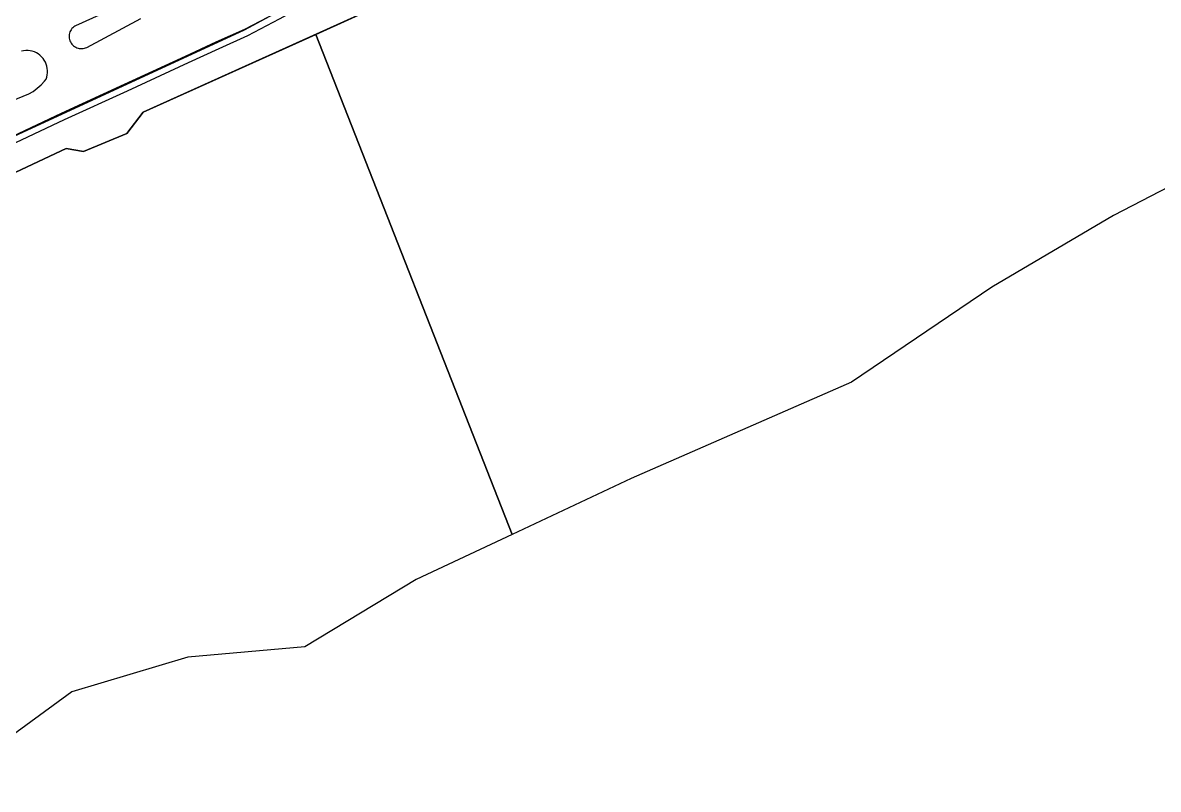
# Model space of a CAD drawing. Header units: millimetres. Extents: x 676447 to 689606, y 7455628 to 7463967.
# Drawn here: x 687214.4 to 687598.8, y 7458938.4 to 7459198 of the extents above; entities that cross this region are included whole.
import ezdxf

# ---------------------------------------------------------------- set-up
doc = ezdxf.new("R2010")
doc.units = ezdxf.units.MM
doc.header["$LTSCALE"] = 0.1
doc.header["$MEASUREMENT"] = 0
for name, color, linetype in [('MUB_AC_GEOGRAFICO', 7, 'Continuous'), ('MUB_MEIOFIO', 7, 'Continuous'), ('MUB_OBRA_ARTE', 7, 'Continuous'), ('MUB_QUADRAS', 7, 'Continuous')]:
    doc.layers.add(name, color=color, linetype=linetype)

msp = doc.modelspace()

# ---------------------------------------------------------------- linework, layer by layer
at = {"layer": 'MUB_AC_GEOGRAFICO', "linetype": 'Continuous'}
for points in [[(687633.95, 7459158.77), (687583.64, 7459132.72), (687542.43, 7459108.4), (687494.94, 7459076.23), (687420.37, 7459043.67), (687380.12, 7459024.73), (687313.58, 7459193.99), (687338.04, 7459205), (687343.65, 7459203.26), (687361.15, 7459210.87), (687363.15, 7459216.22), (687446.29, 7459253.24), (687452.86, 7459252.05), (687468.49, 7459259.13), (687469.96, 7459264.07), (687541.89, 7459295.36), (687547.1, 7459292.42), (687564.6, 7459300.03), (687567.81, 7459306.44), (687645.89, 7459340.14)], [(687154.47, 7459120.23), (687229.1, 7459155.4), (687234.97, 7459154.33), (687249.67, 7459160.47), (687255.15, 7459167.68), (687313.58, 7459193.99), (687380.12, 7459024.73), (687347.57, 7459009.42), (687309.89, 7458986.66), (687270.25, 7458983.13), (687231.01, 7458971.37), (687185.87, 7458938.42)]]:
    msp.add_lwpolyline(points, dxfattribs=at)
at = {"layer": 'MUB_MEIOFIO', "linetype": 'Continuous'}
for points in [[(687251.75, 7459205.76), (687232.26, 7459196.94), (687232.02, 7459196.8), (687231.67, 7459196.55), (687231.34, 7459196.26), (687231.05, 7459195.94), (687230.79, 7459195.59), (687230.58, 7459195.22), (687230.4, 7459194.82), (687230.26, 7459194.41), (687230.17, 7459193.99), (687230.12, 7459193.56), (687230.11, 7459193.12), (687230.16, 7459192.69), (687230.24, 7459192.27), (687230.37, 7459191.86), (687230.55, 7459191.46), (687230.76, 7459191.08), (687231.01, 7459190.73), (687231.3, 7459190.41), (687231.62, 7459190.11), (687231.97, 7459189.86), (687232.34, 7459189.64), (687232.74, 7459189.46), (687233.15, 7459189.32), (687233.57, 7459189.23), (687234, 7459189.18), (687234.43, 7459189.18), (687234.87, 7459189.22), (687235.29, 7459189.31), (687235.7, 7459189.44), (687236.1, 7459189.61)], [(687236.1, 7459189.61), (687254.34, 7459199.41)], [(687208.85, 7459170.75), (687216.44, 7459173.83), (687217.95, 7459174.71), (687219.35, 7459175.74), (687220.64, 7459176.91), (687221.8, 7459178.21), (687222.31, 7459178.87), (687222.55, 7459179.57), (687222.71, 7459180.29), (687222.8, 7459181.03), (687222.81, 7459181.77), (687222.74, 7459182.5), (687222.59, 7459183.23), (687222.37, 7459183.93), (687222.08, 7459184.61), (687221.72, 7459185.26), (687221.29, 7459185.86), (687220.81, 7459186.42), (687220.26, 7459186.92), (687219.67, 7459187.36), (687219.03, 7459187.74), (687218.36, 7459188.05), (687217.66, 7459188.29), (687216.94, 7459188.45), (687216.21, 7459188.53), (687215.47, 7459188.54), (687214.73, 7459188.48), (687214.01, 7459188.33)]]:
    msp.add_lwpolyline(points, dxfattribs=at)
at = {"layer": 'MUB_OBRA_ARTE', "linetype": 'Continuous'}
for points in [[(687613.21, 7459341.89), (687575.91, 7459325.8), (687559.75, 7459319.03), (687524.36, 7459303.55), (687499.78, 7459293.04), (687474.54, 7459281.81), (687439.36, 7459266.44), (687406.15, 7459251.57), (687370.24, 7459235.57), (687335.11, 7459219.92), (687322.26, 7459213.32), (687300.08, 7459201.23), (687289.48, 7459195.68), (687279.75, 7459191.34), (687269.41, 7459186.56), (687248.79, 7459176.98), (687227.43, 7459167.26), (687198.38, 7459153.61)], [(687614.14, 7459339.68), (687576.85, 7459323.6), (687560.7, 7459316.83), (687525.31, 7459301.35), (687500.74, 7459290.85), (687475.5, 7459279.62), (687440.33, 7459264.25), (687407.13, 7459249.38), (687371.22, 7459233.38), (687336.15, 7459217.76), (687323.38, 7459211.21), (687301.21, 7459199.12), (687290.52, 7459193.52), (687280.74, 7459189.15), (687270.42, 7459184.39), (687249.8, 7459174.81), (687228.43, 7459165.09), (687199.41, 7459151.44)]]:
    msp.add_lwpolyline(points, dxfattribs=at)
at = {"layer": 'MUB_QUADRAS', "linetype": 'Continuous'}
for points in [[(687176.22, 7459143.32), (687289.43, 7459195.55), (687328.16, 7459216.51), (687352.98, 7459227.99), (687426.15, 7459260.48), (687484.05, 7459286.12), (687538.61, 7459309.74), (687595, 7459334.13), (687659.02, 7459360.73), (687723.63, 7459387.99), (687781.3, 7459412.1), (687811.2, 7459424.96), (687841.43, 7459437.02), (687861.64, 7459445.31), (687882.08, 7459453.05), (687902.72, 7459460.22), (687923.91, 7459467.73), (687945.35, 7459474.51), (687967.01, 7459480.54), (688029.2, 7459493.5)], [(687645.89, 7459340.14), (687567.81, 7459306.44), (687564.6, 7459300.03), (687547.1, 7459292.42), (687541.89, 7459295.36), (687469.96, 7459264.07), (687468.49, 7459259.13), (687452.86, 7459252.05), (687446.29, 7459253.24), (687363.15, 7459216.22), (687361.15, 7459210.87), (687343.65, 7459203.26), (687338.04, 7459205), (687255.15, 7459167.68), (687249.67, 7459160.47), (687234.97, 7459154.33), (687229.1, 7459155.4), (687154.47, 7459120.23)]]:
    msp.add_lwpolyline(points, dxfattribs=at)

doc.saveas('drawing.dxf')
